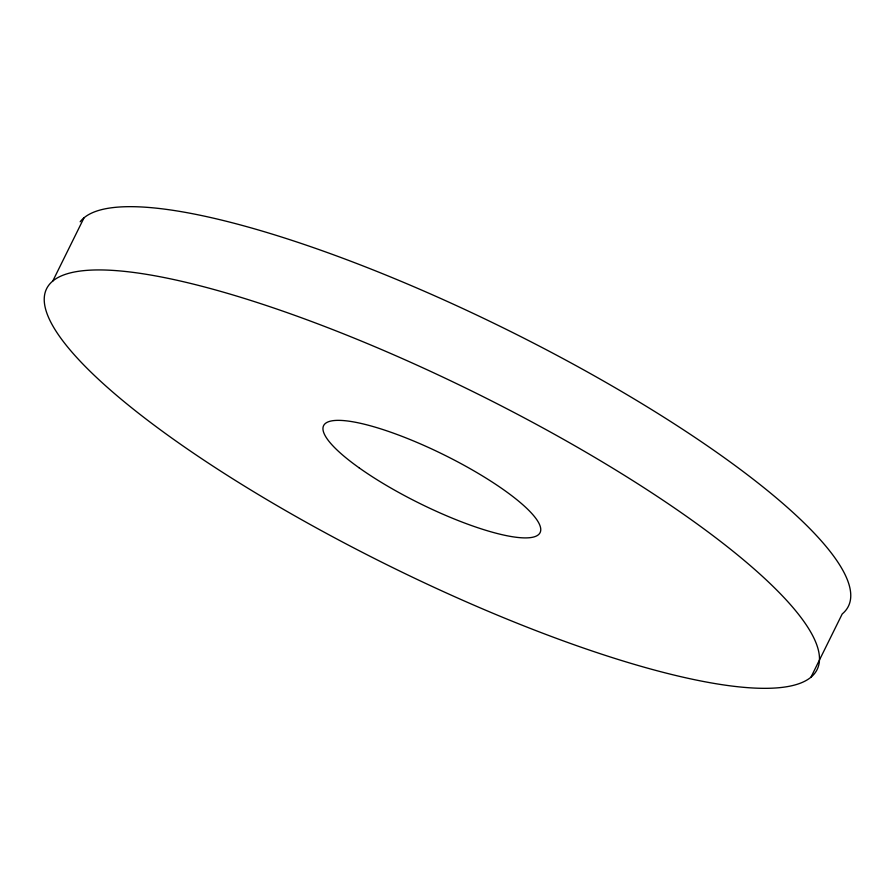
<?xml version="1.0" encoding="UTF-8"?>
<svg xmlns="http://www.w3.org/2000/svg" width="895" height="895" viewBox="0 0 895 895"><rect width="100%" height="100%" fill="white"/><g stroke="black" fill="none" stroke-linecap="round" stroke-linejoin="round"><path stroke-width="1.34" d="M52.771 281.064L84.04 217.798M810.959 677.202A429.745 96.671 26.3 0 0 312.366 321.797A429.745 96.671 26.3 0 0 172.265 438.405A429.745 96.671 26.3 0 0 810.959 677.202L842.229 613.936A429.745 96.671 26.3 0 0 533.599 343.143A429.745 96.671 26.3 0 0 80.17 221.781M358.94 467.693A120.713 27.152 26.3 0 0 538.354 534.774A120.713 27.152 26.3 0 0 398.297 434.936A120.713 27.152 26.3 0 0 358.94 467.693"/></g></svg>
